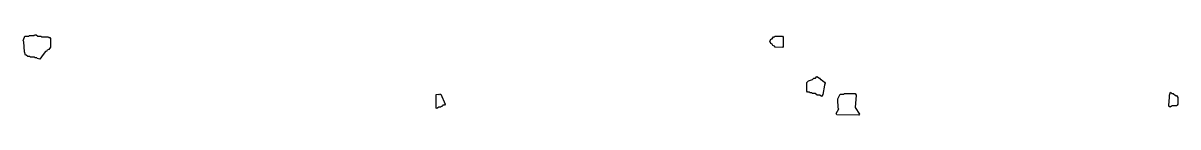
# Model space of a CAD drawing. Header units: millimetres. Extents: x 0 to 4665, y 0 to 326.
import ezdxf

# ---------------------------------------------------------------- set-up
doc = ezdxf.new("R2010")
doc.units = ezdxf.units.MM
doc.layers.add('Y', color=7, linetype='Continuous')

msp = doc.modelspace()

# ---------------------------------------------------------------- linework, layer by layer
at = {"layer": 'Y'}
for points in [[(57.5, 230), (55.9, 232.7), (47.6, 232.7), (45.9, 235.5), (29.2, 235.5), (27.6, 238.2), (19.2, 238.2), (12.6, 243.7), (9.2, 243.7), (5, 256.1), (3.3, 297.2), (0, 302.6), (5, 316.4), (7.6, 320.6), (22.6, 320.6), (24.2, 323.3), (44.2, 323.3), (45.9, 326), (52.6, 326), (59.3, 320.6), (72.7, 320.6), (74.3, 317.8), (102.7, 317.8), (104.3, 315.1), (107.7, 315.1), (110.2, 310.9), (110.2, 275.3), (104.3, 265.6), (97.7, 262.9), (94.3, 257.4), (91, 257.4), (81, 246.5), (67.7, 227.2), (57.5, 230)], [(3038.4, 275.2), (3035.9, 279.3), (3029.2, 282), (3025.9, 287.5), (3020.9, 290.3), (3016.7, 299.9), (3022.6, 309.6), (3025.9, 309.6), (3030.9, 317.8), (3035.9, 317.8), (3037.6, 320.6), (3067.7, 320.6), (3070.2, 316.4), (3070.2, 278), (3067.7, 273.8), (3038.4, 275.2)], [(3219.2, 82.1), (3207.6, 82.1), (3199.2, 87.6), (3187.6, 87.6), (3185.9, 90.4), (3179.2, 90.4), (3177.6, 93.1), (3169.2, 93.1), (3166.7, 97.3), (3166.7, 132.9), (3172.6, 139.8), (3189.2, 145.3), (3194.2, 150.8), (3200.9, 150.8), (3205.9, 156.3), (3217.7, 150.8), (3221, 145.3), (3224.3, 145.3), (3237.7, 134.3), (3240.2, 130.2), (3236.9, 121.9), (3230.2, 83.6), (3226, 76.6), (3219.2, 82.1)], [(4628.3, 37), (4628.3, 48), (4630, 50.8), (4630, 64.5), (4631.7, 67.2), (4631.7, 80.9), (4635.9, 93.4), (4641, 87.8), (4646, 87.8), (4656, 79.6), (4659.3, 79.6), (4665.2, 72.7), (4665.2, 45.3), (4662.7, 41.1), (4659.3, 38.3), (4642.6, 38.3), (4634.3, 32.8), (4628.3, 37)], [(1668.3, 28.8), (1668.3, 83.7), (1679.3, 85.1), (1680.9, 82.4), (1682.6, 85.1), (1687.7, 85.1), (1705.2, 45.3), (1702.7, 41.1), (1696, 41.1), (1692.7, 35.6), (1689.3, 35.6), (1687.7, 32.9), (1679.3, 32.9), (1670.9, 27.4), (1668.3, 28.8)], [(3286.7, 1.4), (3285, 7), (3295, 26.1), (3293.3, 28.8), (3293.3, 45.3), (3291.7, 48), (3291.7, 67.2), (3300.9, 85.1), (3315.9, 85.1), (3317.6, 87.8), (3361, 87.8), (3365.2, 80.9), (3361.9, 31.6), (3378.6, 4.2), (3376, 0), (3286.7, 1.4)]]:
    msp.add_lwpolyline(points, close=True, dxfattribs=at)

doc.saveas('drawing.dxf')
